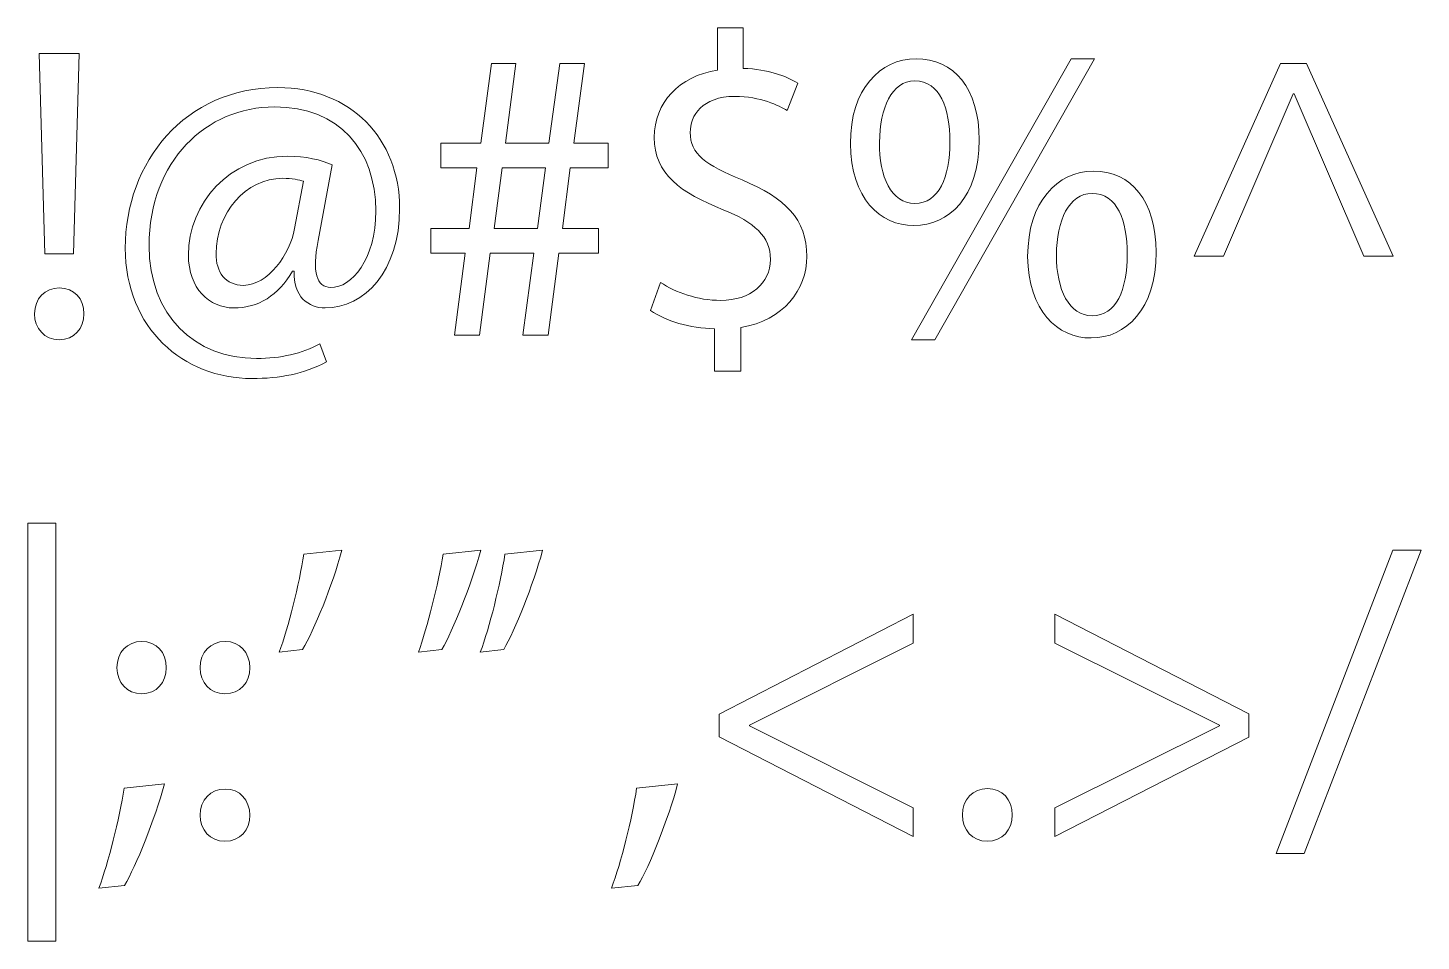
# Model space of a CAD drawing. Header units: millimetres. Extents: x 0 to 125, y 0 to 142.
# Drawn here: x 66.6 to 121, y 28.1 to 63.8 of the extents above; entities that cross this region are included whole.
import ezdxf

# ---------------------------------------------------------------- set-up
doc = ezdxf.new("R2010")
doc.units = ezdxf.units.MM
doc.header["$MEASUREMENT"] = 0
doc.layers.add('Layer 1', color=7, linetype='Continuous')

msp = doc.modelspace()

# ---------------------------------------------------------------- linework, layer by layer
at = {"layer": 'Layer 1', "lineweight": 0}
for points in [[(67.301, 54.929), (67.073, 62.763), (68.64, 62.763), (68.411, 54.929), (67.301, 54.929)], [(101.114, 51.583), (107.349, 62.551), (108.262, 62.551), (102.028, 51.583), (101.114, 51.583)], [(83.277, 51.763), (83.702, 54.962), (82.364, 54.962), (82.364, 55.925), (83.849, 55.925), (84.159, 58.291), (82.755, 58.291), (82.755, 59.254), (84.306, 59.254), (84.73, 62.371), (85.677, 62.371), (85.269, 59.254), (86.966, 59.254), (87.39, 62.371), (88.353, 62.371), (87.945, 59.254), (89.284, 59.254), (89.284, 58.291), (87.798, 58.291), (87.504, 55.925), (88.908, 55.925), (88.908, 54.962), (87.358, 54.962), (86.933, 51.763), (85.954, 51.763), (86.378, 54.962), (84.681, 54.962), (84.257, 51.763), (83.277, 51.763)], [(118.772, 54.847), (116.046, 61.18), (116.013, 61.18), (113.288, 54.847), (112.145, 54.847), (115.524, 62.371), (116.536, 62.371), (119.914, 54.847), (118.772, 54.847)], [(86.525, 55.925), (86.835, 58.291), (85.138, 58.291), (84.828, 55.925), (86.525, 55.925)], [(67.726, 44.42), (67.726, 28.1), (66.633, 28.1), (66.633, 44.42), (67.726, 44.42)], [(115.343, 31.527), (119.897, 43.359), (121.007, 43.359), (116.437, 31.527), (115.343, 31.527)], [(93.607, 36.962), (101.18, 40.862), (101.18, 39.736), (94.798, 36.537), (94.798, 36.505), (101.18, 33.306), (101.18, 32.18), (93.607, 36.081), (93.607, 36.962)], [(114.284, 36.064), (106.711, 32.18), (106.711, 33.306), (113.141, 36.505), (113.141, 36.537), (106.711, 39.736), (106.711, 40.862), (114.284, 36.978), (114.284, 36.064)]]:
    msp.add_lwpolyline(points, dxfattribs=at)
for points, knots in [([(93.428, 50.359), (93.428, 50.359), (93.428, 52.008), (93.428, 52.008), (92.481, 52.024), (91.502, 52.318), (90.931, 52.726), (90.931, 52.726), (91.323, 53.819), (91.323, 53.819), (91.91, 53.427), (92.759, 53.117), (93.673, 53.117), (94.832, 53.117), (95.615, 53.787), (95.615, 54.717), (95.615, 55.614), (94.979, 56.169), (93.771, 56.659), (92.106, 57.312), (91.078, 58.062), (91.078, 59.482), (91.078, 60.837), (92.041, 61.865), (93.542, 62.11), (93.542, 62.11), (93.542, 63.758), (93.542, 63.758), (93.542, 63.758), (94.554, 63.758), (94.554, 63.758), (94.554, 63.758), (94.554, 62.175), (94.554, 62.175), (95.534, 62.143), (96.203, 61.882), (96.676, 61.604), (96.676, 61.604), (96.268, 60.527), (96.268, 60.527), (95.925, 60.723), (95.256, 61.082), (94.211, 61.082), (92.955, 61.082), (92.481, 60.331), (92.481, 59.678), (92.481, 58.83), (93.086, 58.405), (94.505, 57.818), (96.186, 57.132), (97.035, 56.284), (97.035, 54.831), (97.035, 53.542), (96.137, 52.334), (94.456, 52.057), (94.456, 52.057), (94.456, 50.359), (94.456, 50.359), (94.456, 50.359), (93.428, 50.359), (93.428, 50.359)], [0, 0, 0, 0, 1, 1, 1, 2, 2, 2, 3, 3, 3, 4, 4, 4, 5, 5, 5, 6, 6, 6, 7, 7, 7, 8, 8, 8, 9, 9, 9, 10, 10, 10, 11, 11, 11, 12, 12, 12, 13, 13, 13, 14, 14, 14, 15, 15, 15, 16, 16, 16, 17, 17, 17, 18, 18, 18, 19, 19, 19, 20, 20, 20, 20]), ([(103.758, 59.384), (103.758, 57.149), (102.583, 56.039), (101.212, 56.039), (99.89, 56.039), (98.748, 57.1), (98.731, 59.238), (98.731, 61.359), (99.89, 62.551), (101.294, 62.551), (102.779, 62.551), (103.758, 61.408), (103.758, 59.384)], [0, 0, 0, 0, 1, 1, 1, 2, 2, 2, 3, 3, 3, 4, 4, 4, 4]), ([(99.874, 59.287), (99.841, 57.932), (100.347, 56.904), (101.245, 56.904), (102.191, 56.904), (102.616, 57.916), (102.616, 59.319), (102.616, 60.608), (102.24, 61.686), (101.245, 61.686), (100.347, 61.686), (99.874, 60.625), (99.874, 59.287)], [0, 0, 0, 0, 1, 1, 1, 2, 2, 2, 3, 3, 3, 4, 4, 4, 4]), ([(78.285, 50.718), (77.387, 50.245), (76.473, 50.066), (75.38, 50.066), (72.703, 50.066), (70.435, 52.024), (70.435, 55.158), (70.435, 58.519), (72.768, 61.425), (76.392, 61.425), (79.231, 61.425), (81.141, 59.433), (81.141, 56.708), (81.141, 54.26), (79.77, 52.824), (78.236, 52.824), (77.583, 52.824), (76.979, 53.264), (77.028, 54.26), (77.028, 54.26), (76.963, 54.26), (76.963, 54.26), (76.392, 53.297), (75.641, 52.824), (74.662, 52.824), (73.715, 52.824), (72.899, 53.591), (72.899, 54.88), (72.899, 56.904), (74.498, 58.748), (76.767, 58.748), (77.469, 58.748), (78.089, 58.601), (78.513, 58.405), (78.513, 58.405), (77.958, 55.451), (77.958, 55.451), (77.713, 54.211), (77.909, 53.64), (78.448, 53.623), (79.28, 53.607), (80.21, 54.717), (80.21, 56.61), (80.21, 58.976), (78.791, 60.674), (76.261, 60.674), (73.601, 60.674), (71.365, 58.568), (71.365, 55.255), (71.365, 52.53), (73.144, 50.849), (75.559, 50.849), (76.489, 50.849), (77.354, 51.045), (78.023, 51.42), (78.023, 51.42), (78.285, 50.718), (78.285, 50.718)], [0, 0, 0, 0, 1, 1, 1, 2, 2, 2, 3, 3, 3, 4, 4, 4, 5, 5, 5, 6, 6, 6, 7, 7, 7, 8, 8, 8, 9, 9, 9, 10, 10, 10, 11, 11, 11, 12, 12, 12, 13, 13, 13, 14, 14, 14, 15, 15, 15, 16, 16, 16, 17, 17, 17, 18, 18, 18, 19, 19, 19, 19]), ([(77.387, 57.769), (77.224, 57.818), (76.946, 57.883), (76.571, 57.883), (75.135, 57.883), (73.976, 56.528), (73.976, 54.945), (73.976, 54.227), (74.335, 53.705), (75.053, 53.705), (76, 53.705), (76.865, 54.913), (77.044, 55.925), (77.044, 55.925), (77.387, 57.769), (77.387, 57.769)], [0, 0, 0, 0, 1, 1, 1, 2, 2, 2, 3, 3, 3, 4, 4, 4, 5, 5, 5, 5]), ([(110.662, 54.994), (110.662, 52.758), (109.486, 51.649), (108.132, 51.649), (106.81, 51.649), (105.667, 52.709), (105.651, 54.831), (105.651, 56.969), (106.81, 58.16), (108.214, 58.16), (109.699, 58.16), (110.662, 57.018), (110.662, 54.994)], [0, 0, 0, 0, 1, 1, 1, 2, 2, 2, 3, 3, 3, 4, 4, 4, 4]), ([(106.777, 54.896), (106.761, 53.542), (107.283, 52.514), (108.164, 52.514), (109.111, 52.514), (109.535, 53.525), (109.535, 54.929), (109.535, 56.218), (109.16, 57.295), (108.164, 57.295), (107.267, 57.295), (106.777, 56.235), (106.777, 54.896)], [0, 0, 0, 0, 1, 1, 1, 2, 2, 2, 3, 3, 3, 4, 4, 4, 4]), ([(66.893, 52.595), (66.893, 53.183), (67.301, 53.607), (67.856, 53.607), (68.444, 53.607), (68.819, 53.183), (68.819, 52.595), (68.819, 52.024), (68.444, 51.583), (67.856, 51.583), (67.285, 51.583), (66.893, 52.024), (66.893, 52.595)], [0, 0, 0, 0, 1, 1, 1, 2, 2, 2, 3, 3, 3, 4, 4, 4, 4]), ([(78.888, 43.359), (78.513, 41.988), (77.811, 40.242), (77.354, 39.491), (77.354, 39.491), (76.44, 39.377), (76.44, 39.377), (76.799, 40.34), (77.224, 42.037), (77.403, 43.212), (77.403, 43.212), (78.888, 43.359), (78.888, 43.359)], [0, 0, 0, 0, 1, 1, 1, 2, 2, 2, 3, 3, 3, 4, 4, 4, 4]), ([(84.306, 43.359), (83.931, 41.988), (83.229, 40.242), (82.788, 39.491), (82.788, 39.491), (81.874, 39.377), (81.874, 39.377), (82.217, 40.34), (82.657, 42.037), (82.837, 43.212), (82.837, 43.212), (84.306, 43.359), (84.306, 43.359)], [0, 0, 0, 0, 1, 1, 1, 2, 2, 2, 3, 3, 3, 4, 4, 4, 4]), ([(86.721, 43.359), (86.346, 41.988), (85.644, 40.242), (85.204, 39.491), (85.204, 39.491), (84.29, 39.377), (84.29, 39.377), (84.649, 40.34), (85.073, 42.037), (85.252, 43.212), (85.252, 43.212), (86.721, 43.359), (86.721, 43.359)], [0, 0, 0, 0, 1, 1, 1, 2, 2, 2, 3, 3, 3, 4, 4, 4, 4]), ([(70.109, 38.773), (70.109, 39.377), (70.517, 39.801), (71.072, 39.801), (71.659, 39.801), (72.035, 39.377), (72.035, 38.773), (72.035, 38.202), (71.659, 37.761), (71.072, 37.761), (70.501, 37.761), (70.109, 38.202), (70.109, 38.773)], [0, 0, 0, 0, 1, 1, 1, 2, 2, 2, 3, 3, 3, 4, 4, 4, 4]), ([(73.356, 38.773), (73.356, 39.377), (73.764, 39.801), (74.335, 39.801), (74.907, 39.801), (75.282, 39.377), (75.299, 38.773), (75.299, 38.202), (74.923, 37.761), (74.319, 37.761), (73.748, 37.761), (73.356, 38.202), (73.356, 38.773)], [0, 0, 0, 0, 1, 1, 1, 2, 2, 2, 3, 3, 3, 4, 4, 4, 4]), ([(69.407, 30.172), (69.766, 31.135), (70.207, 32.882), (70.387, 34.073), (70.387, 34.073), (71.97, 34.236), (71.97, 34.236), (71.578, 32.849), (70.86, 31.037), (70.403, 30.27), (70.403, 30.27), (69.407, 30.172), (69.407, 30.172)], [0, 0, 0, 0, 1, 1, 1, 2, 2, 2, 3, 3, 3, 4, 4, 4, 4]), ([(73.356, 33.012), (73.356, 33.616), (73.764, 34.04), (74.335, 34.04), (74.907, 34.04), (75.282, 33.616), (75.299, 33.012), (75.299, 32.441), (74.923, 32), (74.319, 32), (73.748, 32), (73.356, 32.441), (73.356, 33.012)], [0, 0, 0, 0, 1, 1, 1, 2, 2, 2, 3, 3, 3, 4, 4, 4, 4]), ([(89.413, 30.172), (89.772, 31.135), (90.213, 32.882), (90.392, 34.073), (90.392, 34.073), (91.992, 34.236), (91.992, 34.236), (91.616, 32.849), (90.898, 31.037), (90.441, 30.27), (90.441, 30.27), (89.413, 30.172), (89.413, 30.172)], [0, 0, 0, 0, 1, 1, 1, 2, 2, 2, 3, 3, 3, 4, 4, 4, 4]), ([(103.105, 33.028), (103.105, 33.632), (103.513, 34.057), (104.084, 34.057), (104.655, 34.057), (105.047, 33.632), (105.047, 33.028), (105.047, 32.441), (104.671, 32), (104.068, 32), (103.496, 32), (103.105, 32.441), (103.105, 33.028)], [0, 0, 0, 0, 1, 1, 1, 2, 2, 2, 3, 3, 3, 4, 4, 4, 4])]:
    msp.add_open_spline(points, degree=3, knots=knots, dxfattribs=at)

doc.saveas('drawing.dxf')
